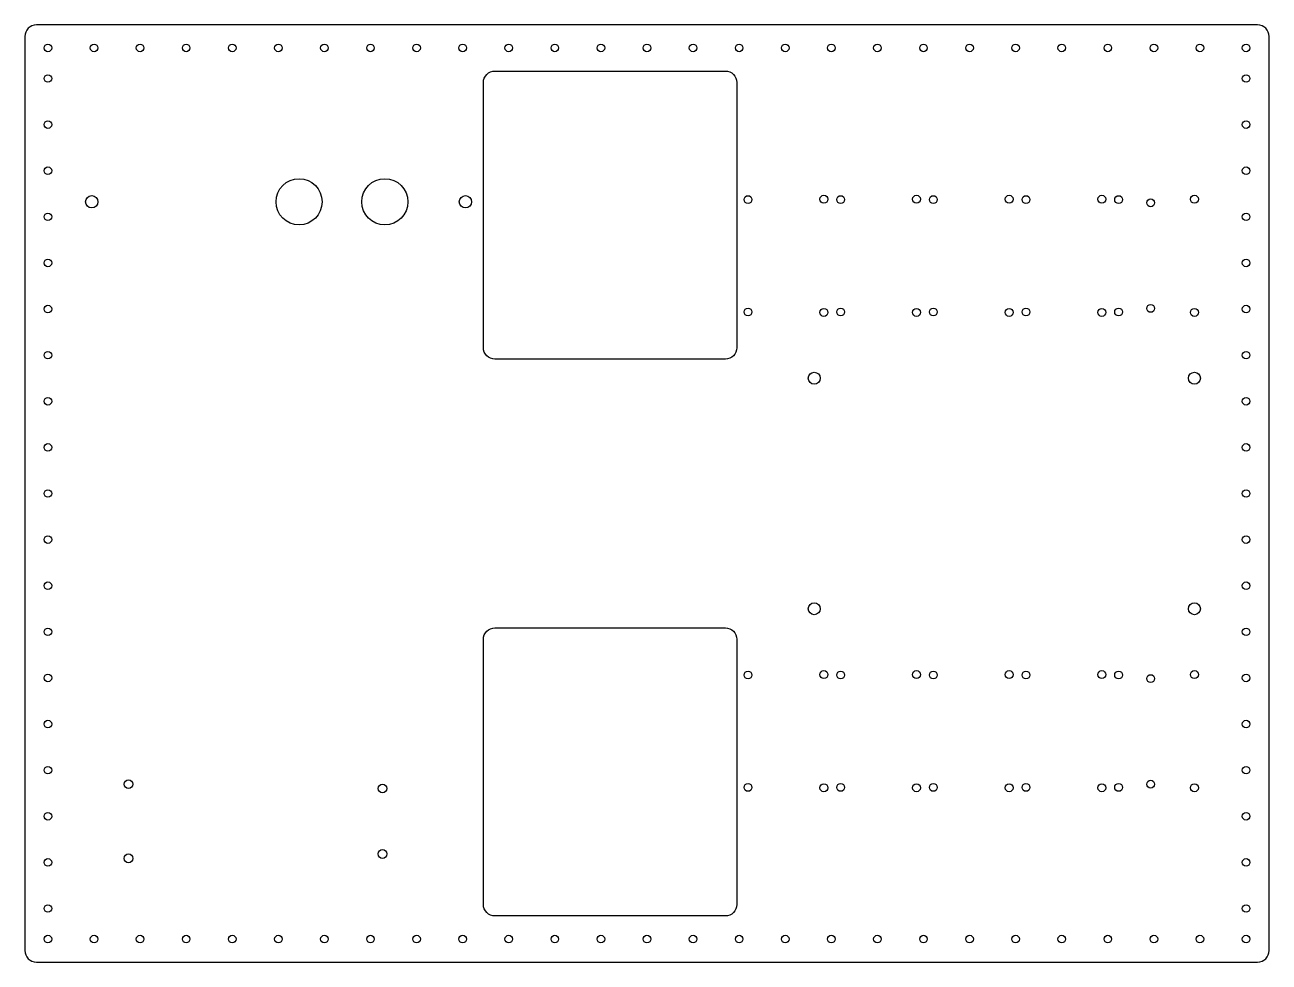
# Model space of a CAD drawing. Header units: inches. Extents: x 0 to 27, y 0 to 20.3.
import ezdxf

# ---------------------------------------------------------------- set-up
doc = ezdxf.new("R2010")
doc.units = ezdxf.units.IN
doc.header["$MEASUREMENT"] = 0

msp = doc.modelspace()

# ---------------------------------------------------------------- linework, layer by layer
for points in [[(0, 0.25, 0.414214), (0.25, 0), (26.75, 0, 0.414214), (27, 0.25), (27, 20.075, 0.414214), (26.75, 20.325), (0.25, 20.325, 0.414214), (0, 20.075)], [(9.95, 13.325), (9.95, 19.075, -0.414214), (10.2, 19.325), (15.2, 19.325, -0.414214), (15.45, 19.075), (15.45, 13.325, -0.414214), (15.2, 13.075), (10.2, 13.075, -0.414214)], [(15.2, 1), (10.2, 1, -0.414214), (9.95, 1.25), (9.95, 7, -0.414214), (10.2, 7.25), (15.2, 7.25, -0.414214), (15.45, 7), (15.45, 1.25, -0.414214)]]:
    msp.add_lwpolyline(points, format="xyb", close=True)
for centre, radius in [((0.5, 19.825), 0.082), ((1.5, 19.825), 0.082), ((2.5, 19.825), 0.082), ((3.5, 19.825), 0.082), ((4.5, 19.825), 0.082), ((5.5, 19.825), 0.082), ((6.5, 19.825), 0.082), ((7.5, 19.825), 0.082), ((8.5, 19.825), 0.082), ((9.5, 19.825), 0.082), ((10.5, 19.825), 0.082), ((11.5, 19.825), 0.082), ((12.5, 19.825), 0.082), ((13.5, 19.825), 0.082), ((14.5, 19.825), 0.082), ((15.5, 19.825), 0.082), ((16.5, 19.825), 0.082), ((17.5, 19.825), 0.082), ((18.5, 19.825), 0.082), ((19.5, 19.825), 0.082), ((20.5, 19.825), 0.082), ((21.5, 19.825), 0.082), ((22.5, 19.825), 0.082), ((23.5, 19.825), 0.082), ((24.5, 19.825), 0.082), ((25.5, 19.825), 0.082), ((26.5, 19.825), 0.082), ((0.5, 19.163), 0.0815), ((26.5, 19.163), 0.0815), ((0.5, 18.163), 0.0815), ((26.5, 18.163), 0.0815), ((0.5, 17.163), 0.0815), ((26.5, 17.163), 0.0815), ((5.95, 16.489), 0.5), ((7.81, 16.489), 0.5), ((1.45, 16.489), 0.133), ((9.56, 16.489), 0.133), ((15.692, 16.536), 0.0855), ((17.338, 16.545), 0.0866), ((17.702, 16.536), 0.0855), ((19.348, 16.545), 0.0866), ((19.713, 16.536), 0.0855), ((21.359, 16.545), 0.0866), ((21.724, 16.536), 0.0855), ((23.37, 16.545), 0.0866), ((23.734, 16.536), 0.0855), ((24.43, 16.467), 0.0855), ((25.38, 16.545), 0.0866), ((0.5, 16.163), 0.0815), ((26.5, 16.163), 0.0815), ((0.5, 15.163), 0.0815), ((26.5, 15.163), 0.0815), ((0.5, 14.163), 0.0815), ((15.692, 14.099), 0.0855), ((17.338, 14.09), 0.0866), ((17.702, 14.099), 0.0855), ((19.348, 14.09), 0.0866), ((19.713, 14.099), 0.0855), ((21.359, 14.09), 0.0866), ((21.724, 14.099), 0.0855), ((23.37, 14.09), 0.0866), ((23.734, 14.099), 0.0855), ((24.43, 14.177), 0.0855), ((25.38, 14.09), 0.0866), ((26.5, 14.163), 0.0815), ((0.5, 13.163), 0.0815), ((26.5, 13.163), 0.0815), ((17.129, 12.663), 0.129), ((25.379, 12.663), 0.129), ((0.5, 12.163), 0.0815), ((26.5, 12.163), 0.0815), ((0.5, 11.163), 0.0815), ((26.5, 11.163), 0.0815), ((0.5, 10.163), 0.0815), ((26.5, 10.163), 0.0815), ((0.5, 9.163), 0.0815), ((26.5, 9.163), 0.0815), ((0.5, 8.163), 0.0815), ((26.5, 8.163), 0.0815), ((17.129, 7.663), 0.129), ((25.379, 7.663), 0.129), ((0.5, 7.163), 0.0815), ((26.5, 7.163), 0.0815), ((0.5, 6.163), 0.0815), ((15.692, 6.226), 0.0855), ((17.338, 6.235), 0.0866), ((17.702, 6.226), 0.0855), ((19.348, 6.235), 0.0866), ((19.713, 6.226), 0.0855), ((21.359, 6.235), 0.0866), ((21.724, 6.226), 0.0855), ((23.37, 6.235), 0.0866), ((23.734, 6.226), 0.0855), ((24.43, 6.148), 0.0855), ((25.38, 6.235), 0.0866), ((26.5, 6.163), 0.0815), ((0.5, 5.163), 0.0815), ((26.5, 5.163), 0.0815), ((0.5, 4.163), 0.0815), ((26.5, 4.163), 0.0815), ((2.25, 3.86), 0.0949), ((7.76, 3.765), 0.0949), ((15.692, 3.789), 0.0855), ((17.338, 3.78), 0.0866), ((17.702, 3.789), 0.0855), ((19.348, 3.78), 0.0866), ((19.713, 3.789), 0.0855), ((21.359, 3.78), 0.0866), ((21.724, 3.789), 0.0855), ((23.37, 3.78), 0.0866), ((23.734, 3.789), 0.0855), ((24.43, 3.858), 0.0855), ((25.38, 3.78), 0.0866), ((0.5, 3.163), 0.0815), ((26.5, 3.163), 0.0815), ((7.76, 2.345), 0.0949), ((0.5, 2.163), 0.0815), ((2.25, 2.25), 0.0949), ((26.5, 2.163), 0.0815), ((0.5, 1.163), 0.0815), ((26.5, 1.163), 0.0815), ((0.5, 0.5), 0.082), ((1.5, 0.5), 0.082), ((2.5, 0.5), 0.082), ((3.5, 0.5), 0.082), ((4.5, 0.5), 0.082), ((5.5, 0.5), 0.082), ((6.5, 0.5), 0.082), ((7.5, 0.5), 0.082), ((8.5, 0.5), 0.082), ((9.5, 0.5), 0.082), ((10.5, 0.5), 0.082), ((11.5, 0.5), 0.082), ((12.5, 0.5), 0.082), ((13.5, 0.5), 0.082), ((14.5, 0.5), 0.082), ((15.5, 0.5), 0.082), ((16.5, 0.5), 0.082), ((17.5, 0.5), 0.082), ((18.5, 0.5), 0.082), ((19.5, 0.5), 0.082), ((20.5, 0.5), 0.082), ((21.5, 0.5), 0.082), ((22.5, 0.5), 0.082), ((23.5, 0.5), 0.082), ((24.5, 0.5), 0.082), ((25.5, 0.5), 0.082), ((26.5, 0.5), 0.082)]:
    msp.add_circle(centre, radius)

doc.saveas('drawing.dxf')
